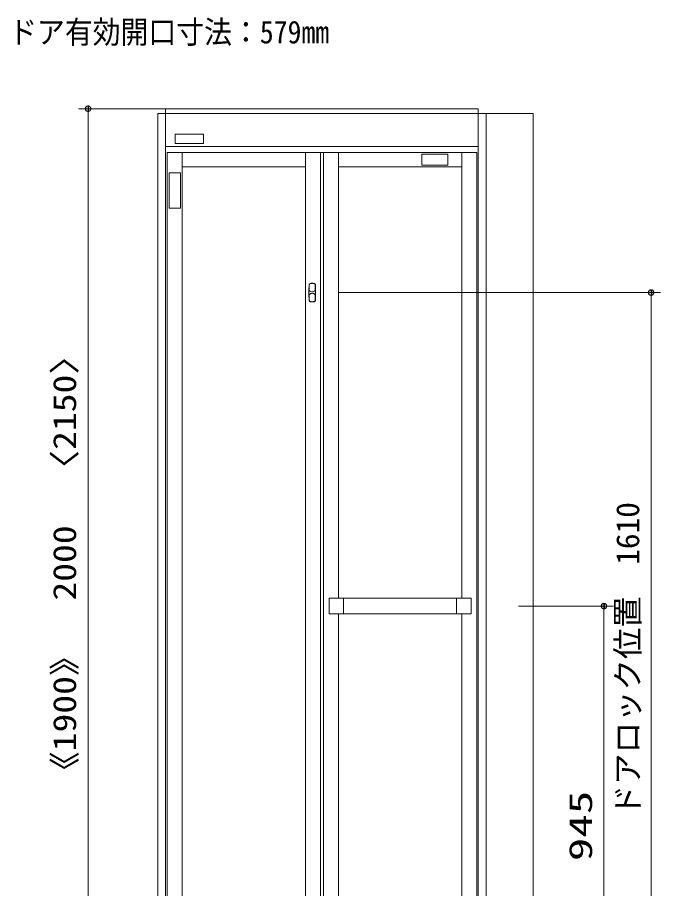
# Model space of a CAD drawing. Units: millimetres on the paper. Extents: x -305 to 305, y -152 to 152.
# Drawn here: x -28.3 to 39.9, y -94.8 to -2.4 of the extents above; entities that cross this region are included whole.
import ezdxf
from ezdxf.enums import TextEntityAlignment as Align

# ---------------------------------------------------------------- set-up
doc = ezdxf.new("R2010")
doc.units = ezdxf.units.MM
for name, color, linetype, lineweight in [('0-1_TV', 7, 'Continuous', 9), ('0-2_0', 7, 'Continuous', 9), ('0-3_S1', 7, 'Continuous', 9)]:
    doc.layers.add(name, color=color, linetype=linetype, lineweight=lineweight)
doc.styles.add('ＭＳ ゴシック', font='')
doc.styles.get('ＭＳ ゴシック').set_extended_font_data('MS Gothic')

# ---------------------------------------------------------------- blocks, each defined once
blk = doc.blocks.new('_DOTSMALL')
at = {"layer": '0-2_0'}
for p, q in [((0.0746, 0.1), (-0.0746, 0.1)), ((0.1223, -0.0248), (-0.1223, -0.0248))]:
    blk.add_line(p, q, dxfattribs=at)
for points in [[(0.125, 0), (0.124, 0.0157), (0.1211, 0.0311), (0.1162, 0.046), (0.1095, 0.0602), (0.1011, 0.0735), (0.0911, 0.0856), (0.0797, 0.0963), (0.067, 0.1055), (0.0532, 0.1131), (0.0386, 0.1189), (0.0234, 0.1228), (0.0078, 0.1248), (-0.0078, 0.1248), (-0.0234, 0.1228), (-0.0386, 0.1189), (-0.0532, 0.1131), (-0.067, 0.1055), (-0.0797, 0.0963), (-0.0911, 0.0856), (-0.1011, 0.0735), (-0.1095, 0.0602), (-0.1162, 0.046), (-0.1211, 0.0311), (-0.124, 0.0157), (-0.125, 0), (0, 0)], [(-0.125, 0), (-0.124, -0.0157), (-0.1211, -0.0311), (-0.1162, -0.046), (-0.1095, -0.0602), (-0.1011, -0.0735), (-0.0911, -0.0856), (-0.0797, -0.0963), (-0.067, -0.1055), (-0.0532, -0.1131), (-0.0386, -0.1189), (-0.0234, -0.1228), (-0.0078, -0.1248), (0.0078, -0.1248), (0.0234, -0.1228), (0.0386, -0.1189), (0.0532, -0.1131), (0.067, -0.1055), (0.0797, -0.0963), (0.0911, -0.0856), (0.1011, -0.0735), (0.1095, -0.0602), (0.1162, -0.046), (0.1211, -0.0311), (0.124, -0.0157), (0.125, 0), (0, 0)]]:
    blk.add_lwpolyline(points, close=True, dxfattribs=at)

msp = doc.modelspace()

# ---------------------------------------------------------------- linework, layer by layer
at = {"layer": '0-3_S1'}
for p, q in [((-12.457, -12.096), (-21.788, -12.096)), ((-20.788, -112.096), (-20.788, -12.096)), ((-13.389, -12.596), (-13.389, -112.846)), ((-13.389, -12.596), (26.411, -12.596)), ((-12.564, -12.096), (20.586, -12.096)), ((-12.564, -12.096), (-12.564, -112.846)), ((20.586, -12.096), (20.586, -112.846)), ((21.411, -12.596), (21.411, -112.846)), ((26.411, -12.596), (26.411, -112.846)), ((20.586, -16.096), (-12.564, -16.096)), ((-11.539, -15.801), (-8.539, -15.801)), ((-12.414, -16.746), (-12.414, -111.346)), ((20.436, -16.746), (-12.414, -16.746)), ((-10.814, -16.746), (-10.814, -111.346)), ((2.261, -16.746), (2.261, -111.346)), ((3.861, -16.746), (3.861, -111.346)), ((4.161, -16.746), (4.161, -111.346)), ((5.761, -16.746), (5.761, -64.009)), ((14.611, -16.93), (17.361, -16.93)), ((14.611, -18.08), (14.611, -16.93)), ((18.836, -16.746), (18.836, -64.009)), ((2.261, -18.246), (-10.814, -18.246)), ((18.836, -18.246), (5.761, -18.246)), ((-10.999, -18.887), (-12.189, -18.887)), ((-12.189, -18.887), (-12.189, -22.637)), ((-10.999, -22.637), (-10.999, -18.887)), ((-12.189, -22.637), (-10.999, -22.637)), ((5.831, -31.596), (39.911, -31.596)), ((38.911, -31.596), (38.911, -112.096)), ((4.761, -64.009), (4.761, -65.684)), ((18.286, -64.014), (6.311, -64.014)), ((19.836, -64.009), (19.836, -65.684)), ((24.836, -64.846), (34.911, -64.846)), ((33.911, -64.846), (33.911, -112.096)), ((4.761, -65.684), (6.311, -65.684)), ((5.761, -65.684), (5.761, -111.346)), ((18.286, -65.679), (6.311, -65.679)), ((19.836, -65.684), (18.286, -65.684)), ((18.836, -65.684), (18.836, -111.346))]:
    msp.add_line(p, q, dxfattribs=at)
for points in [[(-8.539, -15.801), (-8.539, -14.801), (-11.539, -14.801), (-11.539, -15.801)], [(20.436, -16.746), (20.436, -111.346), (-12.414, -111.346)], [(17.361, -16.93), (17.361, -18.08), (14.611, -18.08)], [(4.761, -64.009), (6.311, -64.009), (6.311, -65.684)], [(19.836, -64.009), (18.286, -64.009), (18.286, -65.684)]]:
    msp.add_lwpolyline(points, dxfattribs=at)
for centre, radius, start, end in [((20.694, -31.596), 18.062, 177.27485, 182.72515), ((2.777, -30.744), 0.125, 102.35831, 177.27485), ((20.694, -31.596), 18.035, 177.27485, 179.28049), ((2.982, -31.112), 0.412, 218.57934, 321.02616), ((2.777, -30.744), 0.098, 102.35831, 177.27485), ((2.981, -31.678), 1.081, 77.64169, 102.35831), ((2.981, -31.678), 1.054, 77.64169, 102.35831), ((3.186, -30.744), 0.098, 2.72515, 77.64169), ((3.186, -30.744), 0.125, 2.72515, 77.64169), ((-14.731, -31.596), 18.035, 0.71943, 2.72515), ((-14.731, -31.596), 18.062, 357.27485, 2.72515), ((2.981, -32.085), 0.412, 38.75586, 141.18272), ((20.694, -31.596), 18.035, 180.71943, 182.72515), ((-14.731, -31.596), 18.035, 357.27485, 359.26977), ((2.777, -32.449), 0.125, 182.72515, 257.64169), ((2.777, -32.449), 0.098, 182.72515, 257.64169), ((2.981, -31.515), 1.081, 257.64169, 282.35831), ((2.981, -31.515), 1.054, 257.64169, 282.35831), ((3.186, -32.449), 0.098, 282.35831, 357.27485), ((3.186, -32.449), 0.125, 282.35831, 357.27485)]:
    msp.add_arc(centre, radius, start, end, dxfattribs=at)

# ---------------------------------------------------------------- block references
at = {"layer": '0-3_S1', "xscale": 2.32, "yscale": 2.32, "rotation": 90}
for p in [(-20.788, -12.096), (38.911, -31.596), (33.911, -64.846)]:
    msp.add_blockref('_DOTSMALL', p, dxfattribs=at)

# ---------------------------------------------------------------- texts
at = {"layer": '0-1_TV', "style": 'ＭＳ ゴシック', "width": 0.9}
msp.add_text('ドア有効開口寸法：579mm', height=2.405, dxfattribs=at).set_placement((-29.149, -5.895), align=Align.BOTTOM_LEFT)
at = {"layer": '0-3_S1', "style": 'ＭＳ ゴシック'}
for s, height, width, p in [('《1900》\u30002000\u3000〈2150〉', 2.444, 1.2, (-21.318, -84.248)), ('945', 2.441, 1.5, (33.381, -91.905))]:
    msp.add_text(s, height=height, rotation=90, dxfattribs=dict(at, width=width)).set_placement(p, align=Align.BOTTOM_LEFT)
msp.add_text('ドアロック位置\u30001610', height=2.444, rotation=90, dxfattribs=at).set_placement((38.381, -87.14), align=Align.BOTTOM_LEFT)

doc.saveas('drawing.dxf')
